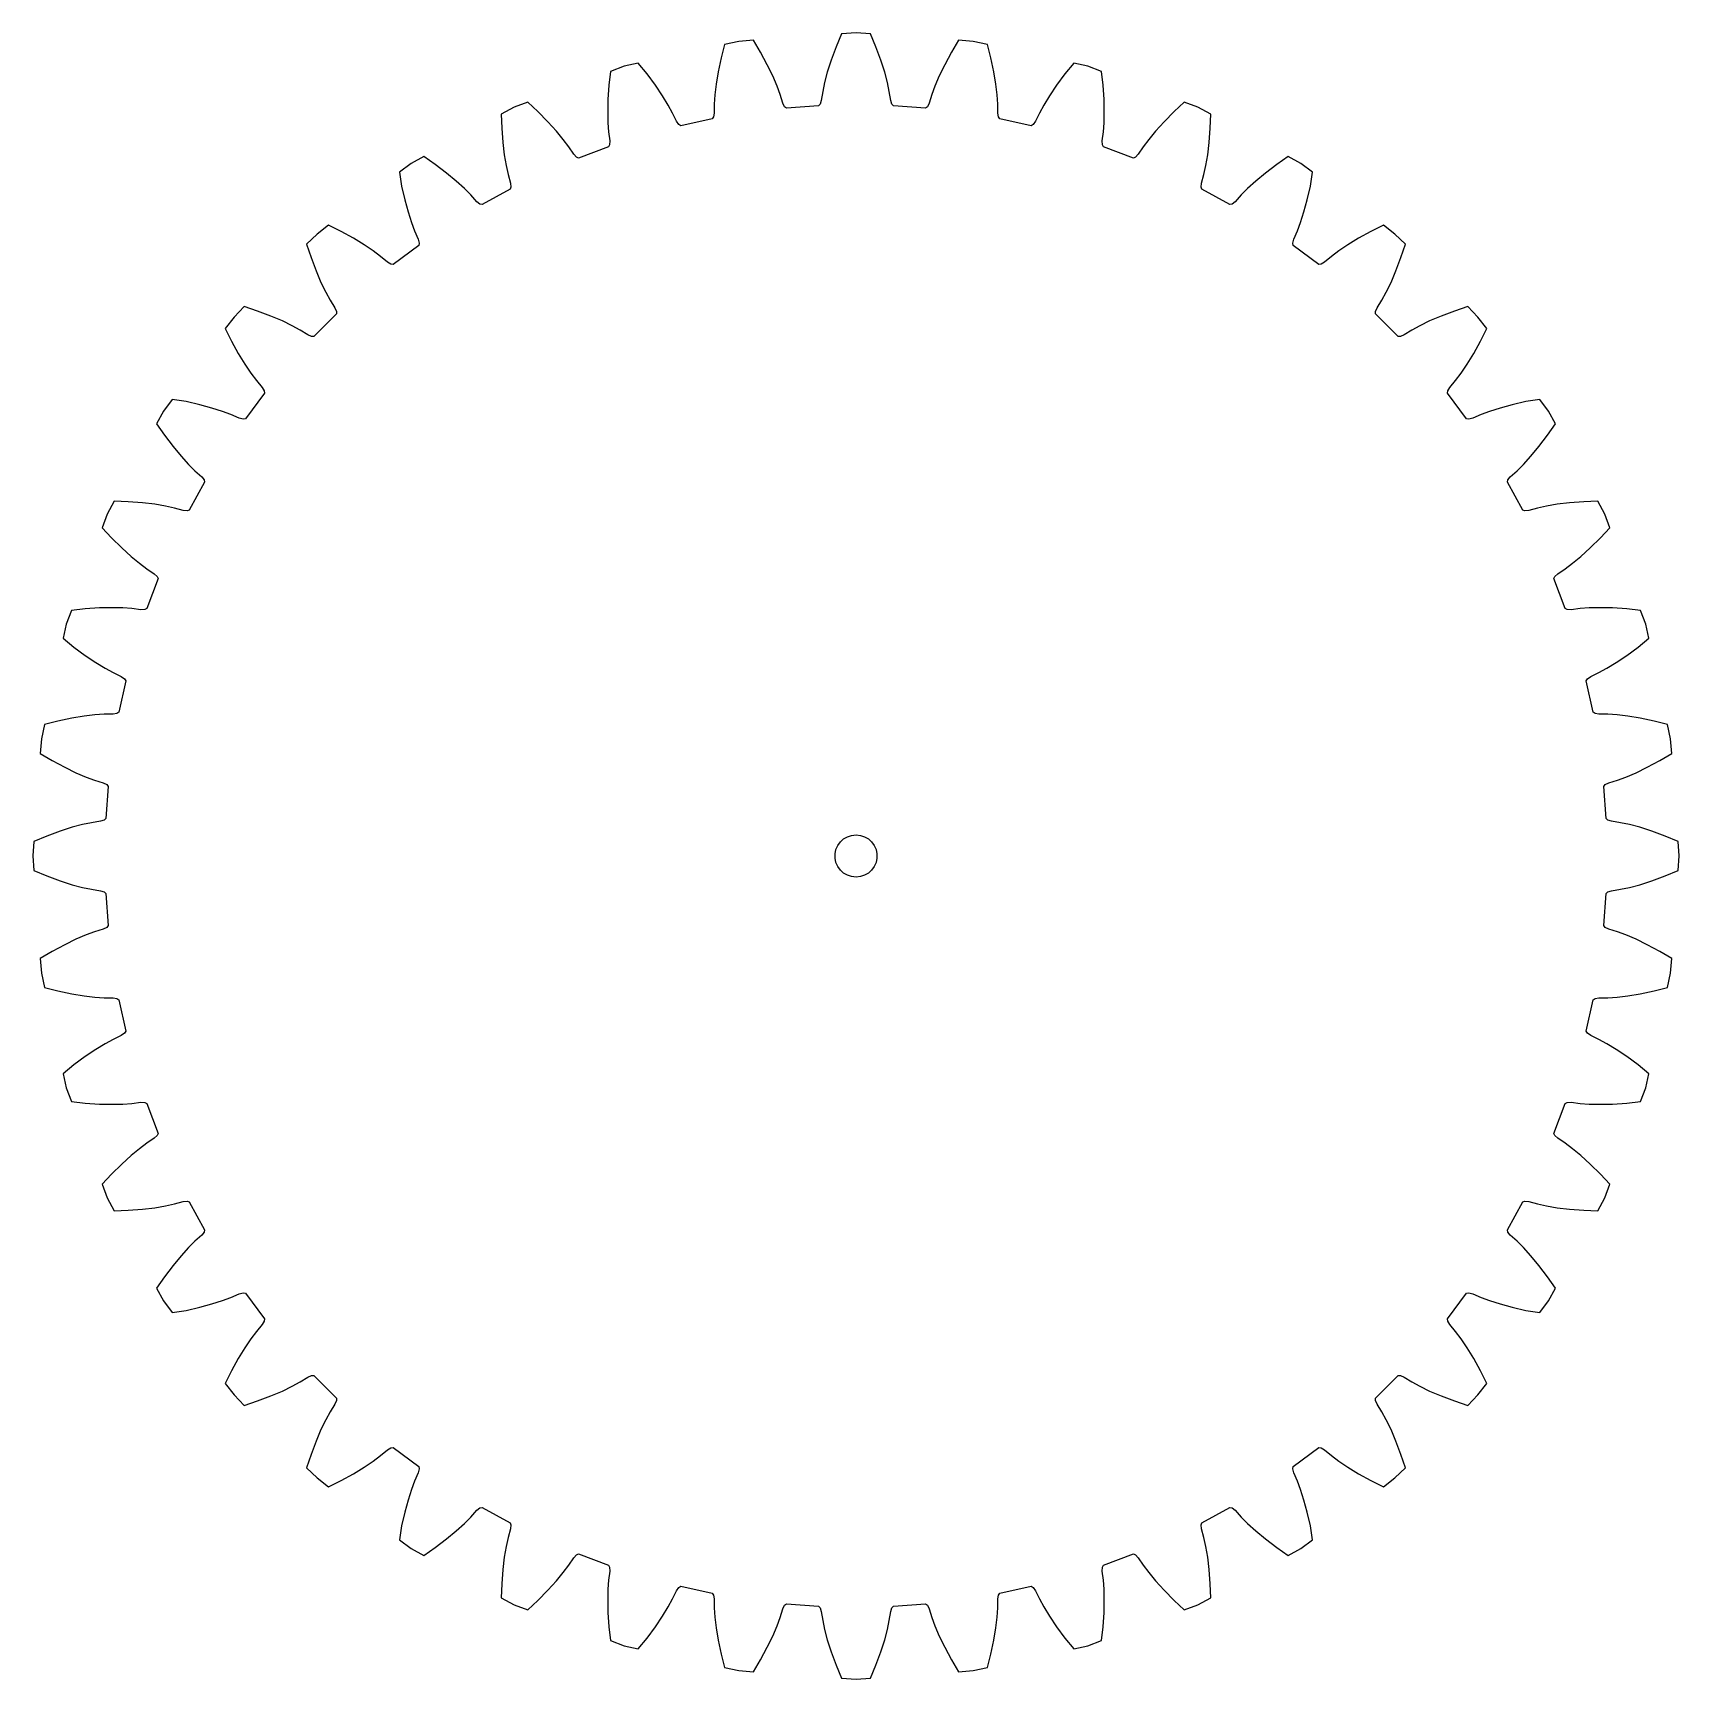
# Model space of a CAD drawing. Header units: metres. Extents: x -59 to 59, y -59 to 59.
import ezdxf

# ---------------------------------------------------------------- set-up
doc = ezdxf.new("R2010")
doc.units = ezdxf.units.M

msp = doc.modelspace()

# ---------------------------------------------------------------- linework, layer by layer
for p, q in [((-9.35, 57.75), (-9.6, 56.79)), ((-8.34, 57.97), (-9.35, 57.75)), ((-7.3, 58.05), (-8.34, 57.97)), ((-6.79, 57.2), (-7.3, 58.05)), ((-1.42, 57.58), (-1.77, 56.63)), ((-1.03, 58.5), (-1.42, 57.58)), ((0, 58.57), (-1.03, 58.5)), ((1.03, 58.5), (0, 58.57)), ((1.42, 57.58), (1.03, 58.5)), ((1.77, 56.63), (1.42, 57.58)), ((7.3, 58.05), (6.79, 57.2)), ((8.34, 57.97), (7.3, 58.05)), ((9.35, 57.75), (8.34, 57.97)), ((9.6, 56.79), (9.35, 57.75)), ((-15.49, 56.42), (-16.5, 56.2)), ((-14.86, 55.65), (-15.49, 56.42)), ((-9.6, 56.79), (-9.81, 55.8)), ((-6.31, 56.31), (-6.79, 57.2)), ((-5.92, 55.51), (-6.31, 56.31)), ((-1.77, 56.63), (-2.04, 55.78)), ((2.04, 55.78), (1.77, 56.63)), ((6.31, 56.31), (5.92, 55.51)), ((6.79, 57.2), (6.31, 56.31)), ((9.81, 55.8), (9.6, 56.79)), ((15.49, 56.42), (14.86, 55.65)), ((16.5, 56.2), (15.49, 56.42)), ((-17.47, 55.83), (-17.59, 54.85)), ((-16.5, 56.2), (-17.47, 55.83)), ((-14.26, 54.84), (-14.86, 55.65)), ((-9.81, 55.8), (-9.96, 54.92)), ((-5.62, 54.79), (-5.92, 55.51)), ((-2.04, 55.78), (-2.24, 55.04)), ((2.24, 55.04), (2.04, 55.78)), ((5.92, 55.51), (5.62, 54.79)), ((9.96, 54.92), (9.81, 55.8)), ((14.86, 55.65), (14.26, 54.84)), ((17.47, 55.83), (16.5, 56.2)), ((17.59, 54.85), (17.47, 55.83)), ((-17.59, 54.85), (-17.65, 53.84)), ((-13.76, 54.1), (-14.26, 54.84)), ((-13.36, 53.44), (-13.76, 54.1)), ((-10.05, 54.16), (-10.09, 53.51)), ((-9.96, 54.92), (-10.05, 54.16)), ((-5.39, 54.18), (-5.62, 54.79)), ((-5.2, 53.56), (-5.39, 54.18)), ((-2.37, 54.4), (-2.48, 53.76)), ((-2.24, 55.04), (-2.37, 54.4)), ((2.37, 54.4), (2.24, 55.04)), ((2.48, 53.76), (2.37, 54.4)), ((5.39, 54.18), (5.2, 53.56)), ((5.62, 54.79), (5.39, 54.18)), ((10.05, 54.16), (9.96, 54.92)), ((10.09, 53.51), (10.05, 54.16)), ((13.76, 54.1), (13.36, 53.44)), ((14.26, 54.84), (13.76, 54.1)), ((17.65, 53.84), (17.59, 54.85)), ((-24.33, 53.28), (-25.24, 52.78)), ((-25.24, 52.78), (-25.21, 51.79)), ((-23.36, 53.64), (-24.33, 53.28)), ((-22.63, 52.97), (-23.36, 53.64)), ((-21.92, 52.25), (-22.63, 52.97)), ((-17.65, 53.84), (-17.67, 52.95)), ((-17.67, 52.95), (-17.65, 52.18)), ((-13.05, 52.86), (-13.36, 53.44)), ((-12.77, 52.28), (-13.05, 52.86)), ((-10.1, 52.86), (-10.15, 52.59)), ((-10.09, 53.51), (-10.1, 52.86)), ((-5.08, 53.32), (-5.2, 53.56)), ((-4.95, 53.21), (-5.08, 53.32)), ((-2.68, 53.37), (-4.95, 53.21)), ((-2.56, 53.5), (-2.68, 53.37)), ((-2.48, 53.76), (-2.56, 53.5)), ((2.56, 53.5), (2.48, 53.76)), ((2.68, 53.37), (2.56, 53.5)), ((4.95, 53.21), (2.68, 53.37)), ((5.08, 53.32), (4.95, 53.21)), ((5.2, 53.56), (5.08, 53.32)), ((10.1, 52.86), (10.09, 53.51)), ((10.15, 52.59), (10.1, 52.86)), ((13.05, 52.86), (12.77, 52.28)), ((13.36, 53.44), (13.05, 52.86)), ((17.67, 52.95), (17.65, 53.84)), ((17.65, 52.18), (17.67, 52.95)), ((22.63, 52.97), (21.92, 52.25)), ((23.36, 53.64), (22.63, 52.97)), ((24.33, 53.28), (23.36, 53.64)), ((25.24, 52.78), (24.33, 53.28)), ((25.21, 51.79), (25.24, 52.78)), ((-25.21, 51.79), (-25.14, 50.78)), ((-21.32, 51.59), (-21.92, 52.25)), ((-20.83, 50.99), (-21.32, 51.59)), ((-17.65, 52.18), (-17.6, 51.53)), ((-12.61, 52.06), (-12.77, 52.28)), ((-12.47, 51.96), (-12.61, 52.06)), ((-10.24, 52.45), (-12.47, 51.96)), ((-10.15, 52.59), (-10.24, 52.45)), ((10.24, 52.45), (10.15, 52.59)), ((12.47, 51.96), (10.24, 52.45)), ((12.61, 52.06), (12.47, 51.96)), ((12.77, 52.28), (12.61, 52.06)), ((17.6, 51.53), (17.65, 52.18)), ((21.32, 51.59), (20.83, 50.99)), ((21.92, 52.25), (21.32, 51.59)), ((25.14, 50.78), (25.21, 51.79)), ((-25.14, 50.78), (-25.03, 49.89)), ((-20.44, 50.47), (-20.83, 50.99)), ((-20.08, 49.93), (-20.44, 50.47)), ((-17.6, 50.46), (-19.74, 49.66)), ((-17.6, 51.53), (-17.52, 50.88)), ((-17.53, 50.61), (-17.6, 50.46)), ((-17.52, 50.88), (-17.53, 50.61)), ((17.52, 50.88), (17.6, 51.53)), ((17.53, 50.61), (17.52, 50.88)), ((17.6, 50.46), (17.53, 50.61)), ((19.74, 49.66), (17.6, 50.46)), ((20.44, 50.47), (20.08, 49.93)), ((20.83, 50.99), (20.44, 50.47)), ((25.03, 49.89), (25.14, 50.78)), ((-31.66, 49.27), (-32.49, 48.65)), ((-30.76, 49.77), (-31.66, 49.27)), ((-29.94, 49.21), (-30.76, 49.77)), ((-29.13, 48.6), (-29.94, 49.21)), ((-25.03, 49.89), (-24.9, 49.13)), ((-19.89, 49.73), (-20.08, 49.93)), ((-19.74, 49.66), (-19.89, 49.73)), ((19.89, 49.73), (19.74, 49.66)), ((20.08, 49.93), (19.89, 49.73)), ((24.9, 49.13), (25.03, 49.89)), ((29.94, 49.21), (29.13, 48.6)), ((30.76, 49.77), (29.94, 49.21)), ((31.66, 49.27), (30.76, 49.77)), ((32.49, 48.65), (31.66, 49.27)), ((-32.49, 48.65), (-32.33, 47.67)), ((-28.44, 48.03), (-29.13, 48.6)), ((-27.87, 47.51), (-28.44, 48.03)), ((-24.9, 49.13), (-24.76, 48.5)), ((-24.76, 48.5), (-24.59, 47.87)), ((24.59, 47.87), (24.76, 48.5)), ((24.76, 48.5), (24.9, 49.13)), ((28.44, 48.03), (27.87, 47.51)), ((29.13, 48.6), (28.44, 48.03)), ((32.33, 47.67), (32.49, 48.65)), ((-32.33, 47.67), (-32.11, 46.69)), ((-27.41, 47.05), (-27.87, 47.51)), ((-26.98, 46.56), (-27.41, 47.05)), ((-24.61, 47.44), (-26.6, 46.35)), ((-24.56, 47.6), (-24.61, 47.44)), ((-24.59, 47.87), (-24.56, 47.6)), ((24.56, 47.6), (24.59, 47.87)), ((24.61, 47.44), (24.56, 47.6)), ((26.6, 46.35), (24.61, 47.44)), ((27.41, 47.05), (26.98, 46.56)), ((27.87, 47.51), (27.41, 47.05)), ((32.11, 46.69), (32.33, 47.67)), ((-32.11, 46.69), (-31.87, 45.83)), ((-31.87, 45.83), (-31.64, 45.09)), ((-26.77, 46.39), (-26.98, 46.56)), ((-26.6, 46.35), (-26.77, 46.39)), ((26.77, 46.39), (26.6, 46.35)), ((26.98, 46.56), (26.77, 46.39)), ((31.64, 45.09), (31.87, 45.83)), ((31.87, 45.83), (32.11, 46.69)), ((-37.53, 44.88), (-38.35, 44.26)), ((-36.64, 44.45), (-37.53, 44.88)), ((-31.64, 45.09), (-31.41, 44.48)), ((31.41, 44.48), (31.64, 45.09)), ((37.53, 44.88), (36.64, 44.45)), ((38.35, 44.26), (37.53, 44.88)), ((-38.35, 44.26), (-39.09, 43.53)), ((-39.09, 43.53), (-38.78, 42.59)), ((-35.75, 43.96), (-36.64, 44.45)), ((-34.99, 43.49), (-35.75, 43.96)), ((-34.35, 43.06), (-34.99, 43.49)), ((-31.11, 43.45), (-32.93, 42.09)), ((-31.41, 44.48), (-31.15, 43.89)), ((-31.15, 43.89), (-31.08, 43.62)), ((-31.08, 43.62), (-31.11, 43.45)), ((31.08, 43.62), (31.15, 43.89)), ((31.11, 43.45), (31.08, 43.62)), ((32.93, 42.09), (31.11, 43.45)), ((31.15, 43.89), (31.41, 44.48)), ((34.99, 43.49), (34.35, 43.06)), ((35.75, 43.96), (34.99, 43.49)), ((36.64, 44.45), (35.75, 43.96)), ((39.09, 43.53), (38.35, 44.26)), ((38.78, 42.59), (39.09, 43.53)), ((-38.78, 42.59), (-38.42, 41.64)), ((-33.83, 42.67), (-34.35, 43.06)), ((-33.33, 42.25), (-33.83, 42.67)), ((-33.1, 42.11), (-33.33, 42.25)), ((33.33, 42.25), (33.1, 42.11)), ((33.83, 42.67), (33.33, 42.25)), ((34.35, 43.06), (33.83, 42.67)), ((38.42, 41.64), (38.78, 42.59)), ((-38.42, 41.64), (-38.07, 40.82)), ((-32.93, 42.09), (-33.1, 42.11)), ((33.1, 42.11), (32.93, 42.09)), ((38.07, 40.82), (38.42, 41.64)), ((-38.07, 40.82), (-37.73, 40.13)), ((-37.73, 40.13), (-37.42, 39.56)), ((37.42, 39.56), (37.73, 40.13)), ((37.73, 40.13), (38.07, 40.82)), ((-43.53, 39.09), (-44.26, 38.35)), ((-42.59, 38.78), (-43.53, 39.09)), ((-41.64, 38.42), (-42.59, 38.78)), ((-37.42, 39.56), (-37.08, 39.01)), ((-37.08, 39.01), (-36.97, 38.75)), ((-36.97, 38.75), (-36.97, 38.58)), ((36.97, 38.75), (37.08, 39.01)), ((36.97, 38.58), (36.97, 38.75)), ((37.08, 39.01), (37.42, 39.56)), ((42.59, 38.78), (41.64, 38.42)), ((43.53, 39.09), (42.59, 38.78)), ((44.26, 38.35), (43.53, 39.09)), ((-44.26, 38.35), (-44.88, 37.53)), ((-44.88, 37.53), (-44.45, 36.64)), ((-40.82, 38.07), (-41.64, 38.42)), ((-40.13, 37.73), (-40.82, 38.07)), ((-39.56, 37.42), (-40.13, 37.73)), ((-36.97, 38.58), (-38.58, 36.97)), ((38.58, 36.97), (36.97, 38.58)), ((40.13, 37.73), (39.56, 37.42)), ((40.82, 38.07), (40.13, 37.73)), ((41.64, 38.42), (40.82, 38.07)), ((44.88, 37.53), (44.26, 38.35)), ((44.45, 36.64), (44.88, 37.53)), ((-44.45, 36.64), (-43.96, 35.75)), ((-39.01, 37.08), (-39.56, 37.42)), ((-38.75, 36.97), (-39.01, 37.08)), ((-38.58, 36.97), (-38.75, 36.97)), ((38.75, 36.97), (38.58, 36.97)), ((39.01, 37.08), (38.75, 36.97)), ((39.56, 37.42), (39.01, 37.08)), ((43.96, 35.75), (44.45, 36.64)), ((-43.96, 35.75), (-43.49, 34.99)), ((43.49, 34.99), (43.96, 35.75)), ((-43.49, 34.99), (-43.06, 34.35)), ((-43.06, 34.35), (-42.67, 33.83)), ((42.67, 33.83), (43.06, 34.35)), ((43.06, 34.35), (43.49, 34.99)), ((-42.09, 32.93), (-43.45, 31.11)), ((-42.67, 33.83), (-42.25, 33.33)), ((-42.25, 33.33), (-42.11, 33.1)), ((-42.11, 33.1), (-42.09, 32.93)), ((42.09, 32.93), (42.11, 33.1)), ((43.45, 31.11), (42.09, 32.93)), ((42.11, 33.1), (42.25, 33.33)), ((42.25, 33.33), (42.67, 33.83)), ((-49.27, 31.66), (-49.77, 30.76)), ((-48.65, 32.49), (-49.27, 31.66)), ((-47.67, 32.33), (-48.65, 32.49)), ((-46.69, 32.11), (-47.67, 32.33)), ((-45.83, 31.87), (-46.69, 32.11)), ((-45.09, 31.64), (-45.83, 31.87)), ((-44.48, 31.41), (-45.09, 31.64)), ((45.09, 31.64), (44.48, 31.41)), ((45.83, 31.87), (45.09, 31.64)), ((46.69, 32.11), (45.83, 31.87)), ((47.67, 32.33), (46.69, 32.11)), ((48.65, 32.49), (47.67, 32.33)), ((49.27, 31.66), (48.65, 32.49)), ((49.77, 30.76), (49.27, 31.66)), ((-49.77, 30.76), (-49.21, 29.94)), ((-43.89, 31.15), (-44.48, 31.41)), ((-43.62, 31.08), (-43.89, 31.15)), ((-43.45, 31.11), (-43.62, 31.08)), ((43.62, 31.08), (43.45, 31.11)), ((43.89, 31.15), (43.62, 31.08)), ((44.48, 31.41), (43.89, 31.15)), ((49.21, 29.94), (49.77, 30.76)), ((-49.21, 29.94), (-48.6, 29.13)), ((48.6, 29.13), (49.21, 29.94)), ((-48.6, 29.13), (-48.03, 28.44)), ((-48.03, 28.44), (-47.51, 27.87)), ((47.51, 27.87), (48.03, 28.44)), ((48.03, 28.44), (48.6, 29.13)), ((-47.51, 27.87), (-47.05, 27.41)), ((-47.05, 27.41), (-46.56, 26.98)), ((-46.56, 26.98), (-46.39, 26.77)), ((46.39, 26.77), (46.56, 26.98)), ((46.56, 26.98), (47.05, 27.41)), ((47.05, 27.41), (47.51, 27.87)), ((-46.35, 26.6), (-47.44, 24.61)), ((-46.39, 26.77), (-46.35, 26.6)), ((46.35, 26.6), (46.39, 26.77)), ((47.44, 24.61), (46.35, 26.6)), ((-52.78, 25.24), (-53.28, 24.33)), ((-51.79, 25.21), (-52.78, 25.24)), ((-50.78, 25.14), (-51.79, 25.21)), ((-49.89, 25.03), (-50.78, 25.14)), ((-49.13, 24.9), (-49.89, 25.03)), ((-48.5, 24.76), (-49.13, 24.9)), ((-47.87, 24.59), (-48.5, 24.76)), ((-47.44, 24.61), (-47.6, 24.56)), ((47.6, 24.56), (47.44, 24.61)), ((48.5, 24.76), (47.87, 24.59)), ((49.13, 24.9), (48.5, 24.76)), ((49.89, 25.03), (49.13, 24.9)), ((50.78, 25.14), (49.89, 25.03)), ((51.79, 25.21), (50.78, 25.14)), ((52.78, 25.24), (51.79, 25.21)), ((53.28, 24.33), (52.78, 25.24)), ((-53.28, 24.33), (-53.64, 23.36)), ((-47.6, 24.56), (-47.87, 24.59)), ((47.87, 24.59), (47.6, 24.56)), ((53.64, 23.36), (53.28, 24.33)), ((-53.64, 23.36), (-52.97, 22.63)), ((-52.97, 22.63), (-52.25, 21.92)), ((52.25, 21.92), (52.97, 22.63)), ((52.97, 22.63), (53.64, 23.36)), ((-52.25, 21.92), (-51.59, 21.32)), ((-51.59, 21.32), (-50.99, 20.83)), ((50.99, 20.83), (51.59, 21.32)), ((51.59, 21.32), (52.25, 21.92)), ((-50.99, 20.83), (-50.47, 20.44)), ((-50.47, 20.44), (-49.93, 20.08)), ((-49.93, 20.08), (-49.73, 19.89)), ((49.73, 19.89), (49.93, 20.08)), ((49.93, 20.08), (50.47, 20.44)), ((50.47, 20.44), (50.99, 20.83)), ((-49.66, 19.74), (-50.46, 17.6)), ((-49.73, 19.89), (-49.66, 19.74)), ((49.66, 19.74), (49.73, 19.89)), ((50.46, 17.6), (49.66, 19.74)), ((-54.85, 17.59), (-55.83, 17.47)), ((-53.84, 17.65), (-54.85, 17.59)), ((-52.95, 17.67), (-53.84, 17.65)), ((-52.18, 17.65), (-52.95, 17.67)), ((-51.53, 17.6), (-52.18, 17.65)), ((-50.88, 17.52), (-51.53, 17.6)), ((-50.46, 17.6), (-50.61, 17.53)), ((50.61, 17.53), (50.46, 17.6)), ((51.53, 17.6), (50.88, 17.52)), ((52.18, 17.65), (51.53, 17.6)), ((52.95, 17.67), (52.18, 17.65)), ((53.84, 17.65), (52.95, 17.67)), ((54.85, 17.59), (53.84, 17.65)), ((55.83, 17.47), (54.85, 17.59)), ((-56.2, 16.5), (-56.42, 15.49)), ((-55.83, 17.47), (-56.2, 16.5)), ((-50.61, 17.53), (-50.88, 17.52)), ((50.88, 17.52), (50.61, 17.53)), ((56.2, 16.5), (55.83, 17.47)), ((56.42, 15.49), (56.2, 16.5)), ((-56.42, 15.49), (-55.65, 14.86)), ((55.65, 14.86), (56.42, 15.49)), ((-55.65, 14.86), (-54.84, 14.26)), ((-54.84, 14.26), (-54.1, 13.76)), ((54.1, 13.76), (54.84, 14.26)), ((54.84, 14.26), (55.65, 14.86)), ((-54.1, 13.76), (-53.44, 13.36)), ((-53.44, 13.36), (-52.86, 13.05)), ((-52.86, 13.05), (-52.28, 12.77)), ((52.28, 12.77), (52.86, 13.05)), ((52.86, 13.05), (53.44, 13.36)), ((53.44, 13.36), (54.1, 13.76)), ((-51.96, 12.47), (-52.45, 10.24)), ((-52.28, 12.77), (-52.06, 12.61)), ((-52.06, 12.61), (-51.96, 12.47)), ((51.96, 12.47), (52.06, 12.61)), ((52.45, 10.24), (51.96, 12.47)), ((52.06, 12.61), (52.28, 12.77)), ((-56.79, 9.6), (-57.75, 9.35)), ((-55.8, 9.81), (-56.79, 9.6)), ((-54.92, 9.96), (-55.8, 9.81)), ((-54.16, 10.05), (-54.92, 9.96)), ((-53.51, 10.09), (-54.16, 10.05)), ((-52.86, 10.1), (-53.51, 10.09)), ((-52.59, 10.15), (-52.86, 10.1)), ((-52.45, 10.24), (-52.59, 10.15)), ((52.59, 10.15), (52.45, 10.24)), ((52.86, 10.1), (52.59, 10.15)), ((53.51, 10.09), (52.86, 10.1)), ((54.16, 10.05), (53.51, 10.09)), ((54.92, 9.96), (54.16, 10.05)), ((55.8, 9.81), (54.92, 9.96)), ((56.79, 9.6), (55.8, 9.81)), ((57.75, 9.35), (56.79, 9.6)), ((-57.97, 8.34), (-58.05, 7.3)), ((-57.75, 9.35), (-57.97, 8.34)), ((57.97, 8.34), (57.75, 9.35)), ((58.05, 7.3), (57.97, 8.34)), ((-58.05, 7.3), (-57.2, 6.79)), ((57.2, 6.79), (58.05, 7.3)), ((-57.2, 6.79), (-56.31, 6.31)), ((-56.31, 6.31), (-55.51, 5.92)), ((-55.51, 5.92), (-54.79, 5.62)), ((54.79, 5.62), (55.51, 5.92)), ((55.51, 5.92), (56.31, 6.31)), ((56.31, 6.31), (57.2, 6.79)), ((-54.79, 5.62), (-54.18, 5.39)), ((-54.18, 5.39), (-53.56, 5.2)), ((-53.56, 5.2), (-53.32, 5.08)), ((-53.21, 4.95), (-53.37, 2.68)), ((-53.32, 5.08), (-53.21, 4.95)), ((53.21, 4.95), (53.32, 5.08)), ((53.37, 2.68), (53.21, 4.95)), ((53.32, 5.08), (53.56, 5.2)), ((53.56, 5.2), (54.18, 5.39)), ((54.18, 5.39), (54.79, 5.62)), ((-54.4, 2.37), (-55.04, 2.24)), ((-53.76, 2.48), (-54.4, 2.37)), ((-53.5, 2.56), (-53.76, 2.48)), ((-53.37, 2.68), (-53.5, 2.56)), ((53.5, 2.56), (53.37, 2.68)), ((53.76, 2.48), (53.5, 2.56)), ((54.4, 2.37), (53.76, 2.48)), ((55.04, 2.24), (54.4, 2.37)), ((-57.58, 1.42), (-58.5, 1.03)), ((-56.63, 1.77), (-57.58, 1.42)), ((-55.78, 2.04), (-56.63, 1.77)), ((-55.04, 2.24), (-55.78, 2.04)), ((-1.11, 1), (-0.88, 1.21)), ((-0.88, 1.21), (-0.61, 1.37)), ((-0.61, 1.37), (-0.31, 1.47)), ((-0.31, 1.47), (0, 1.5)), ((0, 1.5), (0.31, 1.47)), ((0.31, 1.47), (0.61, 1.37)), ((0.61, 1.37), (0.88, 1.21)), ((0.88, 1.21), (1.11, 1)), ((55.78, 2.04), (55.04, 2.24)), ((56.63, 1.77), (55.78, 2.04)), ((57.58, 1.42), (56.63, 1.77)), ((58.5, 1.03), (57.58, 1.42)), ((-58.5, 1.03), (-58.57, 0)), ((-58.57, 0), (-58.5, -1.03)), ((-1.49, 0.16), (-1.43, 0.46)), ((-1.49, -0.16), (-1.49, 0.16)), ((-1.43, 0.46), (-1.3, 0.75)), ((-1.3, 0.75), (-1.11, 1)), ((1.11, 1), (1.3, 0.75)), ((1.3, 0.75), (1.43, 0.46)), ((1.43, 0.46), (1.49, 0.16)), ((1.49, 0.16), (1.49, -0.16)), ((58.57, 0), (58.5, 1.03)), ((-58.5, -1.03), (-57.58, -1.42)), ((-1.43, -0.46), (-1.49, -0.16)), ((-1.3, -0.75), (-1.43, -0.46)), ((-1.11, -1), (-1.3, -0.75)), ((-0.88, -1.21), (-1.11, -1)), ((1.11, -1), (0.88, -1.21)), ((1.3, -0.75), (1.11, -1)), ((1.43, -0.46), (1.3, -0.75)), ((1.49, -0.16), (1.43, -0.46)), ((57.58, -1.42), (58.5, -1.03)), ((58.5, -1.03), (58.57, 0)), ((-57.58, -1.42), (-56.63, -1.77)), ((-56.63, -1.77), (-55.78, -2.04)), ((-55.78, -2.04), (-55.04, -2.24)), ((-55.04, -2.24), (-54.4, -2.37)), ((-0.61, -1.37), (-0.88, -1.21)), ((-0.31, -1.47), (-0.61, -1.37)), ((0, -1.5), (-0.31, -1.47)), ((0.31, -1.47), (0, -1.5)), ((0.61, -1.37), (0.31, -1.47)), ((0.88, -1.21), (0.61, -1.37)), ((54.4, -2.37), (55.04, -2.24)), ((55.04, -2.24), (55.78, -2.04)), ((55.78, -2.04), (56.63, -1.77)), ((56.63, -1.77), (57.58, -1.42)), ((-54.4, -2.37), (-53.76, -2.48)), ((-53.76, -2.48), (-53.5, -2.56)), ((-53.5, -2.56), (-53.37, -2.68)), ((-53.37, -2.68), (-53.21, -4.95)), ((53.21, -4.95), (53.37, -2.68)), ((53.37, -2.68), (53.5, -2.56)), ((53.5, -2.56), (53.76, -2.48)), ((53.76, -2.48), (54.4, -2.37)), ((-54.79, -5.62), (-55.51, -5.92)), ((-54.18, -5.39), (-54.79, -5.62)), ((-53.56, -5.2), (-54.18, -5.39)), ((-53.32, -5.08), (-53.56, -5.2)), ((-53.21, -4.95), (-53.32, -5.08)), ((53.32, -5.08), (53.21, -4.95)), ((53.56, -5.2), (53.32, -5.08)), ((54.18, -5.39), (53.56, -5.2)), ((54.79, -5.62), (54.18, -5.39)), ((55.51, -5.92), (54.79, -5.62)), ((-57.2, -6.79), (-58.05, -7.3)), ((-56.31, -6.31), (-57.2, -6.79)), ((-55.51, -5.92), (-56.31, -6.31)), ((56.31, -6.31), (55.51, -5.92)), ((57.2, -6.79), (56.31, -6.31)), ((58.05, -7.3), (57.2, -6.79)), ((-58.05, -7.3), (-57.97, -8.34)), ((57.97, -8.34), (58.05, -7.3)), ((-57.97, -8.34), (-57.75, -9.35)), ((-57.75, -9.35), (-56.79, -9.6)), ((56.79, -9.6), (57.75, -9.35)), ((57.75, -9.35), (57.97, -8.34)), ((-56.79, -9.6), (-55.8, -9.81)), ((-55.8, -9.81), (-54.92, -9.96)), ((-54.92, -9.96), (-54.16, -10.05)), ((-54.16, -10.05), (-53.51, -10.09)), ((-53.51, -10.09), (-52.86, -10.1)), ((-52.86, -10.1), (-52.59, -10.15)), ((-52.59, -10.15), (-52.45, -10.24)), ((-52.45, -10.24), (-51.96, -12.47)), ((51.96, -12.47), (52.45, -10.24)), ((52.45, -10.24), (52.59, -10.15)), ((52.59, -10.15), (52.86, -10.1)), ((52.86, -10.1), (53.51, -10.09)), ((53.51, -10.09), (54.16, -10.05)), ((54.16, -10.05), (54.92, -9.96)), ((54.92, -9.96), (55.8, -9.81)), ((55.8, -9.81), (56.79, -9.6)), ((-52.28, -12.77), (-52.86, -13.05)), ((-52.06, -12.61), (-52.28, -12.77)), ((-51.96, -12.47), (-52.06, -12.61)), ((52.06, -12.61), (51.96, -12.47)), ((52.28, -12.77), (52.06, -12.61)), ((52.86, -13.05), (52.28, -12.77)), ((-54.1, -13.76), (-54.84, -14.26)), ((-53.44, -13.36), (-54.1, -13.76)), ((-52.86, -13.05), (-53.44, -13.36)), ((53.44, -13.36), (52.86, -13.05)), ((54.1, -13.76), (53.44, -13.36)), ((54.84, -14.26), (54.1, -13.76)), ((-55.65, -14.86), (-56.42, -15.49)), ((-54.84, -14.26), (-55.65, -14.86)), ((55.65, -14.86), (54.84, -14.26)), ((56.42, -15.49), (55.65, -14.86)), ((-56.42, -15.49), (-56.2, -16.5)), ((56.2, -16.5), (56.42, -15.49)), ((-56.2, -16.5), (-55.83, -17.47)), ((-55.83, -17.47), (-54.85, -17.59)), ((-51.53, -17.6), (-50.88, -17.52)), ((-50.88, -17.52), (-50.61, -17.53)), ((-50.61, -17.53), (-50.46, -17.6)), ((50.46, -17.6), (50.61, -17.53)), ((50.61, -17.53), (50.88, -17.52)), ((50.88, -17.52), (51.53, -17.6)), ((54.85, -17.59), (55.83, -17.47)), ((55.83, -17.47), (56.2, -16.5)), ((-54.85, -17.59), (-53.84, -17.65)), ((-53.84, -17.65), (-52.95, -17.67)), ((-52.95, -17.67), (-52.18, -17.65)), ((-52.18, -17.65), (-51.53, -17.6)), ((-50.46, -17.6), (-49.66, -19.74)), ((49.66, -19.74), (50.46, -17.6)), ((51.53, -17.6), (52.18, -17.65)), ((52.18, -17.65), (52.95, -17.67)), ((52.95, -17.67), (53.84, -17.65)), ((53.84, -17.65), (54.85, -17.59)), ((-49.73, -19.89), (-49.93, -20.08)), ((-49.66, -19.74), (-49.73, -19.89)), ((49.73, -19.89), (49.66, -19.74)), ((49.93, -20.08), (49.73, -19.89)), ((-50.99, -20.83), (-51.59, -21.32)), ((-50.47, -20.44), (-50.99, -20.83)), ((-49.93, -20.08), (-50.47, -20.44)), ((50.47, -20.44), (49.93, -20.08)), ((50.99, -20.83), (50.47, -20.44)), ((51.59, -21.32), (50.99, -20.83)), ((-52.25, -21.92), (-52.97, -22.63)), ((-51.59, -21.32), (-52.25, -21.92)), ((52.25, -21.92), (51.59, -21.32)), ((52.97, -22.63), (52.25, -21.92)), ((-52.97, -22.63), (-53.64, -23.36)), ((-53.64, -23.36), (-53.28, -24.33)), ((53.64, -23.36), (52.97, -22.63)), ((53.28, -24.33), (53.64, -23.36)), ((-53.28, -24.33), (-52.78, -25.24)), ((-48.5, -24.76), (-47.87, -24.59)), ((-47.87, -24.59), (-47.6, -24.56)), ((-47.6, -24.56), (-47.44, -24.61)), ((47.44, -24.61), (47.6, -24.56)), ((47.6, -24.56), (47.87, -24.59)), ((47.87, -24.59), (48.5, -24.76)), ((52.78, -25.24), (53.28, -24.33)), ((-52.78, -25.24), (-51.79, -25.21)), ((-51.79, -25.21), (-50.78, -25.14)), ((-50.78, -25.14), (-49.89, -25.03)), ((-49.89, -25.03), (-49.13, -24.9)), ((-49.13, -24.9), (-48.5, -24.76)), ((-47.44, -24.61), (-46.35, -26.6)), ((46.35, -26.6), (47.44, -24.61)), ((48.5, -24.76), (49.13, -24.9)), ((49.13, -24.9), (49.89, -25.03)), ((49.89, -25.03), (50.78, -25.14)), ((50.78, -25.14), (51.79, -25.21)), ((51.79, -25.21), (52.78, -25.24)), ((-46.39, -26.77), (-46.56, -26.98)), ((-46.35, -26.6), (-46.39, -26.77)), ((46.39, -26.77), (46.35, -26.6)), ((46.56, -26.98), (46.39, -26.77)), ((-47.51, -27.87), (-48.03, -28.44)), ((-47.05, -27.41), (-47.51, -27.87)), ((-46.56, -26.98), (-47.05, -27.41)), ((47.05, -27.41), (46.56, -26.98)), ((47.51, -27.87), (47.05, -27.41)), ((48.03, -28.44), (47.51, -27.87)), ((-48.6, -29.13), (-49.21, -29.94)), ((-48.03, -28.44), (-48.6, -29.13)), ((48.6, -29.13), (48.03, -28.44)), ((49.21, -29.94), (48.6, -29.13)), ((-49.21, -29.94), (-49.77, -30.76)), ((49.77, -30.76), (49.21, -29.94)), ((-49.77, -30.76), (-49.27, -31.66)), ((-45.09, -31.64), (-44.48, -31.41)), ((-44.48, -31.41), (-43.89, -31.15)), ((-43.89, -31.15), (-43.62, -31.08)), ((-43.62, -31.08), (-43.45, -31.11)), ((-43.45, -31.11), (-42.09, -32.93)), ((42.09, -32.93), (43.45, -31.11)), ((43.45, -31.11), (43.62, -31.08)), ((43.62, -31.08), (43.89, -31.15)), ((43.89, -31.15), (44.48, -31.41)), ((44.48, -31.41), (45.09, -31.64)), ((49.27, -31.66), (49.77, -30.76)), ((-49.27, -31.66), (-48.65, -32.49)), ((-48.65, -32.49), (-47.67, -32.33)), ((-47.67, -32.33), (-46.69, -32.11)), ((-46.69, -32.11), (-45.83, -31.87)), ((-45.83, -31.87), (-45.09, -31.64)), ((45.09, -31.64), (45.83, -31.87)), ((45.83, -31.87), (46.69, -32.11)), ((46.69, -32.11), (47.67, -32.33)), ((47.67, -32.33), (48.65, -32.49)), ((48.65, -32.49), (49.27, -31.66)), ((-42.67, -33.83), (-43.06, -34.35)), ((-42.25, -33.33), (-42.67, -33.83)), ((-42.11, -33.1), (-42.25, -33.33)), ((-42.09, -32.93), (-42.11, -33.1)), ((42.11, -33.1), (42.09, -32.93)), ((42.25, -33.33), (42.11, -33.1)), ((42.67, -33.83), (42.25, -33.33)), ((43.06, -34.35), (42.67, -33.83)), ((-43.49, -34.99), (-43.96, -35.75)), ((-43.06, -34.35), (-43.49, -34.99)), ((43.49, -34.99), (43.06, -34.35)), ((43.96, -35.75), (43.49, -34.99)), ((-43.96, -35.75), (-44.45, -36.64)), ((44.45, -36.64), (43.96, -35.75)), ((-44.45, -36.64), (-44.88, -37.53)), ((-40.13, -37.73), (-39.56, -37.42)), ((-39.56, -37.42), (-39.01, -37.08)), ((-39.01, -37.08), (-38.75, -36.97)), ((-38.75, -36.97), (-38.58, -36.97)), ((-38.58, -36.97), (-36.97, -38.58)), ((36.97, -38.58), (38.58, -36.97)), ((38.58, -36.97), (38.75, -36.97)), ((38.75, -36.97), (39.01, -37.08)), ((39.01, -37.08), (39.56, -37.42)), ((39.56, -37.42), (40.13, -37.73)), ((44.88, -37.53), (44.45, -36.64)), ((-44.88, -37.53), (-44.26, -38.35)), ((-44.26, -38.35), (-43.53, -39.09)), ((-42.59, -38.78), (-41.64, -38.42)), ((-41.64, -38.42), (-40.82, -38.07)), ((-40.82, -38.07), (-40.13, -37.73)), ((-36.97, -38.58), (-36.97, -38.75)), ((36.97, -38.75), (36.97, -38.58)), ((40.13, -37.73), (40.82, -38.07)), ((40.82, -38.07), (41.64, -38.42)), ((41.64, -38.42), (42.59, -38.78)), ((43.53, -39.09), (44.26, -38.35)), ((44.26, -38.35), (44.88, -37.53)), ((-43.53, -39.09), (-42.59, -38.78)), ((-37.42, -39.56), (-37.73, -40.13)), ((-37.08, -39.01), (-37.42, -39.56)), ((-36.97, -38.75), (-37.08, -39.01)), ((37.08, -39.01), (36.97, -38.75)), ((37.42, -39.56), (37.08, -39.01)), ((37.73, -40.13), (37.42, -39.56)), ((42.59, -38.78), (43.53, -39.09)), ((-38.07, -40.82), (-38.42, -41.64)), ((-37.73, -40.13), (-38.07, -40.82)), ((38.07, -40.82), (37.73, -40.13)), ((38.42, -41.64), (38.07, -40.82)), ((-38.42, -41.64), (-38.78, -42.59)), ((-33.33, -42.25), (-33.1, -42.11)), ((-33.1, -42.11), (-32.93, -42.09)), ((-32.93, -42.09), (-31.11, -43.45)), ((31.11, -43.45), (32.93, -42.09)), ((32.93, -42.09), (33.1, -42.11)), ((33.1, -42.11), (33.33, -42.25)), ((38.78, -42.59), (38.42, -41.64)), ((-38.78, -42.59), (-39.09, -43.53)), ((-34.99, -43.49), (-34.35, -43.06)), ((-34.35, -43.06), (-33.83, -42.67)), ((-33.83, -42.67), (-33.33, -42.25)), ((33.33, -42.25), (33.83, -42.67)), ((33.83, -42.67), (34.35, -43.06)), ((34.35, -43.06), (34.99, -43.49)), ((39.09, -43.53), (38.78, -42.59)), ((-39.09, -43.53), (-38.35, -44.26)), ((-38.35, -44.26), (-37.53, -44.88)), ((-37.53, -44.88), (-36.64, -44.45)), ((-36.64, -44.45), (-35.75, -43.96)), ((-35.75, -43.96), (-34.99, -43.49)), ((-31.41, -44.48), (-31.64, -45.09)), ((-31.15, -43.89), (-31.41, -44.48)), ((-31.08, -43.62), (-31.15, -43.89)), ((-31.11, -43.45), (-31.08, -43.62)), ((31.08, -43.62), (31.11, -43.45)), ((31.15, -43.89), (31.08, -43.62)), ((31.41, -44.48), (31.15, -43.89)), ((31.64, -45.09), (31.41, -44.48)), ((34.99, -43.49), (35.75, -43.96)), ((35.75, -43.96), (36.64, -44.45)), ((36.64, -44.45), (37.53, -44.88)), ((37.53, -44.88), (38.35, -44.26)), ((38.35, -44.26), (39.09, -43.53)), ((-31.64, -45.09), (-31.87, -45.83)), ((31.87, -45.83), (31.64, -45.09)), ((-32.11, -46.69), (-32.33, -47.67)), ((-31.87, -45.83), (-32.11, -46.69)), ((-27.41, -47.05), (-26.98, -46.56)), ((-26.98, -46.56), (-26.77, -46.39)), ((-26.77, -46.39), (-26.6, -46.35)), ((-26.6, -46.35), (-24.61, -47.44)), ((24.61, -47.44), (26.6, -46.35)), ((26.6, -46.35), (26.77, -46.39)), ((26.77, -46.39), (26.98, -46.56)), ((26.98, -46.56), (27.41, -47.05)), ((32.11, -46.69), (31.87, -45.83)), ((32.33, -47.67), (32.11, -46.69)), ((-32.33, -47.67), (-32.49, -48.65)), ((-28.44, -48.03), (-27.87, -47.51)), ((-27.87, -47.51), (-27.41, -47.05)), ((-24.59, -47.87), (-24.76, -48.5)), ((-24.61, -47.44), (-24.56, -47.6)), ((-24.56, -47.6), (-24.59, -47.87)), ((24.56, -47.6), (24.61, -47.44)), ((24.59, -47.87), (24.56, -47.6)), ((24.76, -48.5), (24.59, -47.87)), ((27.41, -47.05), (27.87, -47.51)), ((27.87, -47.51), (28.44, -48.03)), ((32.49, -48.65), (32.33, -47.67)), ((-32.49, -48.65), (-31.66, -49.27)), ((-29.94, -49.21), (-29.13, -48.6)), ((-29.13, -48.6), (-28.44, -48.03)), ((-24.9, -49.13), (-25.03, -49.89)), ((-24.76, -48.5), (-24.9, -49.13)), ((24.9, -49.13), (24.76, -48.5)), ((25.03, -49.89), (24.9, -49.13)), ((28.44, -48.03), (29.13, -48.6)), ((29.13, -48.6), (29.94, -49.21)), ((31.66, -49.27), (32.49, -48.65)), ((-31.66, -49.27), (-30.76, -49.77)), ((-30.76, -49.77), (-29.94, -49.21)), ((-25.03, -49.89), (-25.14, -50.78)), ((-20.44, -50.47), (-20.08, -49.93)), ((-20.08, -49.93), (-19.89, -49.73)), ((-19.89, -49.73), (-19.74, -49.66)), ((-19.74, -49.66), (-17.6, -50.46)), ((17.6, -50.46), (19.74, -49.66)), ((19.74, -49.66), (19.89, -49.73)), ((19.89, -49.73), (20.08, -49.93)), ((20.08, -49.93), (20.44, -50.47)), ((25.14, -50.78), (25.03, -49.89)), ((29.94, -49.21), (30.76, -49.77)), ((30.76, -49.77), (31.66, -49.27)), ((-25.14, -50.78), (-25.21, -51.79)), ((-21.32, -51.59), (-20.83, -50.99)), ((-20.83, -50.99), (-20.44, -50.47)), ((-17.6, -51.53), (-17.65, -52.18)), ((-17.6, -50.46), (-17.53, -50.61)), ((-17.52, -50.88), (-17.6, -51.53)), ((-17.53, -50.61), (-17.52, -50.88)), ((17.52, -50.88), (17.53, -50.61)), ((17.6, -51.53), (17.52, -50.88)), ((17.53, -50.61), (17.6, -50.46)), ((17.65, -52.18), (17.6, -51.53)), ((20.44, -50.47), (20.83, -50.99)), ((20.83, -50.99), (21.32, -51.59)), ((25.21, -51.79), (25.14, -50.78)), ((-25.21, -51.79), (-25.24, -52.78)), ((-22.63, -52.97), (-21.92, -52.25)), ((-21.92, -52.25), (-21.32, -51.59)), ((-17.65, -52.18), (-17.67, -52.95)), ((-13.05, -52.86), (-12.77, -52.28)), ((-12.77, -52.28), (-12.61, -52.06)), ((-12.61, -52.06), (-12.47, -51.96)), ((-12.47, -51.96), (-10.24, -52.45)), ((-10.24, -52.45), (-10.15, -52.59)), ((-10.15, -52.59), (-10.1, -52.86)), ((10.1, -52.86), (10.15, -52.59)), ((10.15, -52.59), (10.24, -52.45)), ((10.24, -52.45), (12.47, -51.96)), ((12.47, -51.96), (12.61, -52.06)), ((12.61, -52.06), (12.77, -52.28)), ((12.77, -52.28), (13.05, -52.86)), ((17.67, -52.95), (17.65, -52.18)), ((21.32, -51.59), (21.92, -52.25)), ((21.92, -52.25), (22.63, -52.97)), ((25.24, -52.78), (25.21, -51.79)), ((-25.24, -52.78), (-24.33, -53.28)), ((-24.33, -53.28), (-23.36, -53.64)), ((-23.36, -53.64), (-22.63, -52.97)), ((-17.67, -52.95), (-17.65, -53.84)), ((-17.65, -53.84), (-17.59, -54.85)), ((-13.76, -54.1), (-13.36, -53.44)), ((-13.36, -53.44), (-13.05, -52.86)), ((-10.1, -52.86), (-10.09, -53.51)), ((-10.09, -53.51), (-10.05, -54.16)), ((-5.39, -54.18), (-5.2, -53.56)), ((-5.2, -53.56), (-5.08, -53.32)), ((-5.08, -53.32), (-4.95, -53.21)), ((-4.95, -53.21), (-2.68, -53.37)), ((-2.68, -53.37), (-2.56, -53.5)), ((-2.56, -53.5), (-2.48, -53.76)), ((-2.48, -53.76), (-2.37, -54.4)), ((2.37, -54.4), (2.48, -53.76)), ((2.48, -53.76), (2.56, -53.5)), ((2.56, -53.5), (2.68, -53.37)), ((2.68, -53.37), (4.95, -53.21)), ((4.95, -53.21), (5.08, -53.32)), ((5.08, -53.32), (5.2, -53.56)), ((5.2, -53.56), (5.39, -54.18)), ((10.05, -54.16), (10.09, -53.51)), ((10.09, -53.51), (10.1, -52.86)), ((13.05, -52.86), (13.36, -53.44)), ((13.36, -53.44), (13.76, -54.1)), ((17.59, -54.85), (17.65, -53.84)), ((17.65, -53.84), (17.67, -52.95)), ((22.63, -52.97), (23.36, -53.64)), ((23.36, -53.64), (24.33, -53.28)), ((24.33, -53.28), (25.24, -52.78)), ((-17.59, -54.85), (-17.47, -55.83)), ((-14.86, -55.65), (-14.26, -54.84)), ((-14.26, -54.84), (-13.76, -54.1)), ((-10.05, -54.16), (-9.96, -54.92)), ((-9.96, -54.92), (-9.81, -55.8)), ((-5.92, -55.51), (-5.62, -54.79)), ((-5.62, -54.79), (-5.39, -54.18)), ((-2.37, -54.4), (-2.24, -55.04)), ((-2.24, -55.04), (-2.04, -55.78)), ((2.04, -55.78), (2.24, -55.04)), ((2.24, -55.04), (2.37, -54.4)), ((5.39, -54.18), (5.62, -54.79)), ((5.62, -54.79), (5.92, -55.51)), ((9.81, -55.8), (9.96, -54.92)), ((9.96, -54.92), (10.05, -54.16)), ((13.76, -54.1), (14.26, -54.84)), ((14.26, -54.84), (14.86, -55.65)), ((17.47, -55.83), (17.59, -54.85)), ((-17.47, -55.83), (-16.5, -56.2)), ((-16.5, -56.2), (-15.49, -56.42)), ((-15.49, -56.42), (-14.86, -55.65)), ((-9.81, -55.8), (-9.6, -56.79)), ((-6.31, -56.31), (-5.92, -55.51)), ((-2.04, -55.78), (-1.77, -56.63)), ((1.77, -56.63), (2.04, -55.78)), ((5.92, -55.51), (6.31, -56.31)), ((9.6, -56.79), (9.81, -55.8)), ((14.86, -55.65), (15.49, -56.42)), ((15.49, -56.42), (16.5, -56.2)), ((16.5, -56.2), (17.47, -55.83)), ((-9.6, -56.79), (-9.35, -57.75)), ((-7.3, -58.05), (-6.79, -57.2)), ((-6.79, -57.2), (-6.31, -56.31)), ((-1.77, -56.63), (-1.42, -57.58)), ((1.42, -57.58), (1.77, -56.63)), ((6.31, -56.31), (6.79, -57.2)), ((6.79, -57.2), (7.3, -58.05)), ((9.35, -57.75), (9.6, -56.79)), ((-9.35, -57.75), (-8.34, -57.97)), ((-8.34, -57.97), (-7.3, -58.05)), ((-1.42, -57.58), (-1.03, -58.5)), ((-1.03, -58.5), (0, -58.57)), ((0, -58.57), (1.03, -58.5)), ((1.03, -58.5), (1.42, -57.58)), ((7.3, -58.05), (8.34, -57.97)), ((8.34, -57.97), (9.35, -57.75))]:
    msp.add_line(p, q)

doc.saveas('drawing.dxf')
